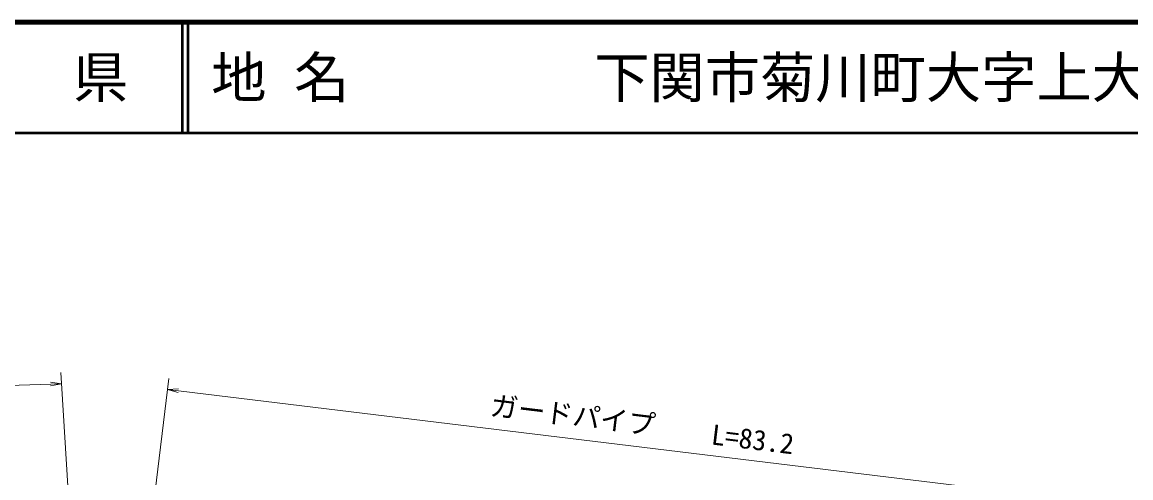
# Model space of a CAD drawing. Units: millimetres, scale not verified. Extents: x 40000 to 680000, y 20000 to 380000.
# Drawn here: x 353275 to 453567, y 338776 to 380000 of the extents above; entities that cross this region are included whole.
import ezdxf
from ezdxf.enums import TextEntityAlignment as Align

# ---------------------------------------------------------------- set-up
doc = ezdxf.new("R2010")
doc.units = ezdxf.units.MM
doc.header["$LTSCALE"] = 1000
for name, color, linetype, lineweight in [('M-STR-HTXT', 7, 'Continuous', 13), ('M-TTL', 2, 'Continuous', 140), ('M-TTL-LINE', 7, 'Continuous', 50)]:
    doc.layers.add(name, color=color, linetype=linetype, lineweight=lineweight)
doc.layers.add('M-TTL-TXT', color=7, linetype='Continuous')
doc.styles.add('ＭＳ ゴシック', font='')
doc.styles.get('ＭＳ ゴシック').set_extended_font_data('MS Gothic')

# ---------------------------------------------------------------- blocks, each defined once
blk = doc.blocks.new('open_arrow')
at = {"color": 0, "linetype": 'Continuous', "lineweight": -2}
blk.add_lwpolyline([(7.5, 1.25), (0, 0), (7.5, -1.25)], dxfattribs=at)

msp = doc.modelspace()

# ---------------------------------------------------------------- linework, layer by layer
at = {"layer": 'M-STR-HTXT'}
for p, q in [((358673, 317298), (356768, 348292)), ((333434, 346488), (356830, 347293)), ((362850, 317446), (366531, 347764)), ((366410, 346771), (450541, 336555))]:
    msp.add_line(p, q, dxfattribs=at)
at = {"layer": 'M-TTL'}
msp.add_line((680000, 380000), (40000, 380000), dxfattribs=at)
at = {"layer": 'M-TTL-LINE'}
for p, q in [((367750, 380000), (367750, 370000)), ((368250, 380000), (368250, 370000)), ((40000, 370000), (680000, 370000))]:
    msp.add_line(p, q, dxfattribs=at)

# ---------------------------------------------------------------- block references
at = {"layer": 'M-STR-HTXT', "xscale": 133, "yscale": 133}
for p, rotation in [((356830, 347293), 182), ((366410, 346771), 353.1)]:
    msp.add_blockref('open_arrow', p, dxfattribs=dict(at, rotation=rotation))

# ---------------------------------------------------------------- texts
at = {"layer": 'M-STR-HTXT', "style": 'ＭＳ ゴシック'}
for s, p in [('ガードパイプ', (402920, 342993)), ('L=83.2', (419187, 340808))]:
    msp.add_text(s, height=1833, rotation=353.077, dxfattribs=at).set_placement(p, align=Align.BOTTOM_CENTER)
at = {"layer": 'M-TTL-TXT', "style": 'ＭＳ ゴシック'}
msp.add_text('山\u3000口\u3000県', height=3666, dxfattribs=at).set_placement((350375, 375000), align=Align.MIDDLE_CENTER)
for s, p in [('地 名', (370380, 375000)), ('下関市菊川町大字上大野', (405024, 375000))]:
    msp.add_text(s, height=3666, dxfattribs=at).set_placement(p, align=Align.MIDDLE_LEFT)

doc.saveas('drawing.dxf')
